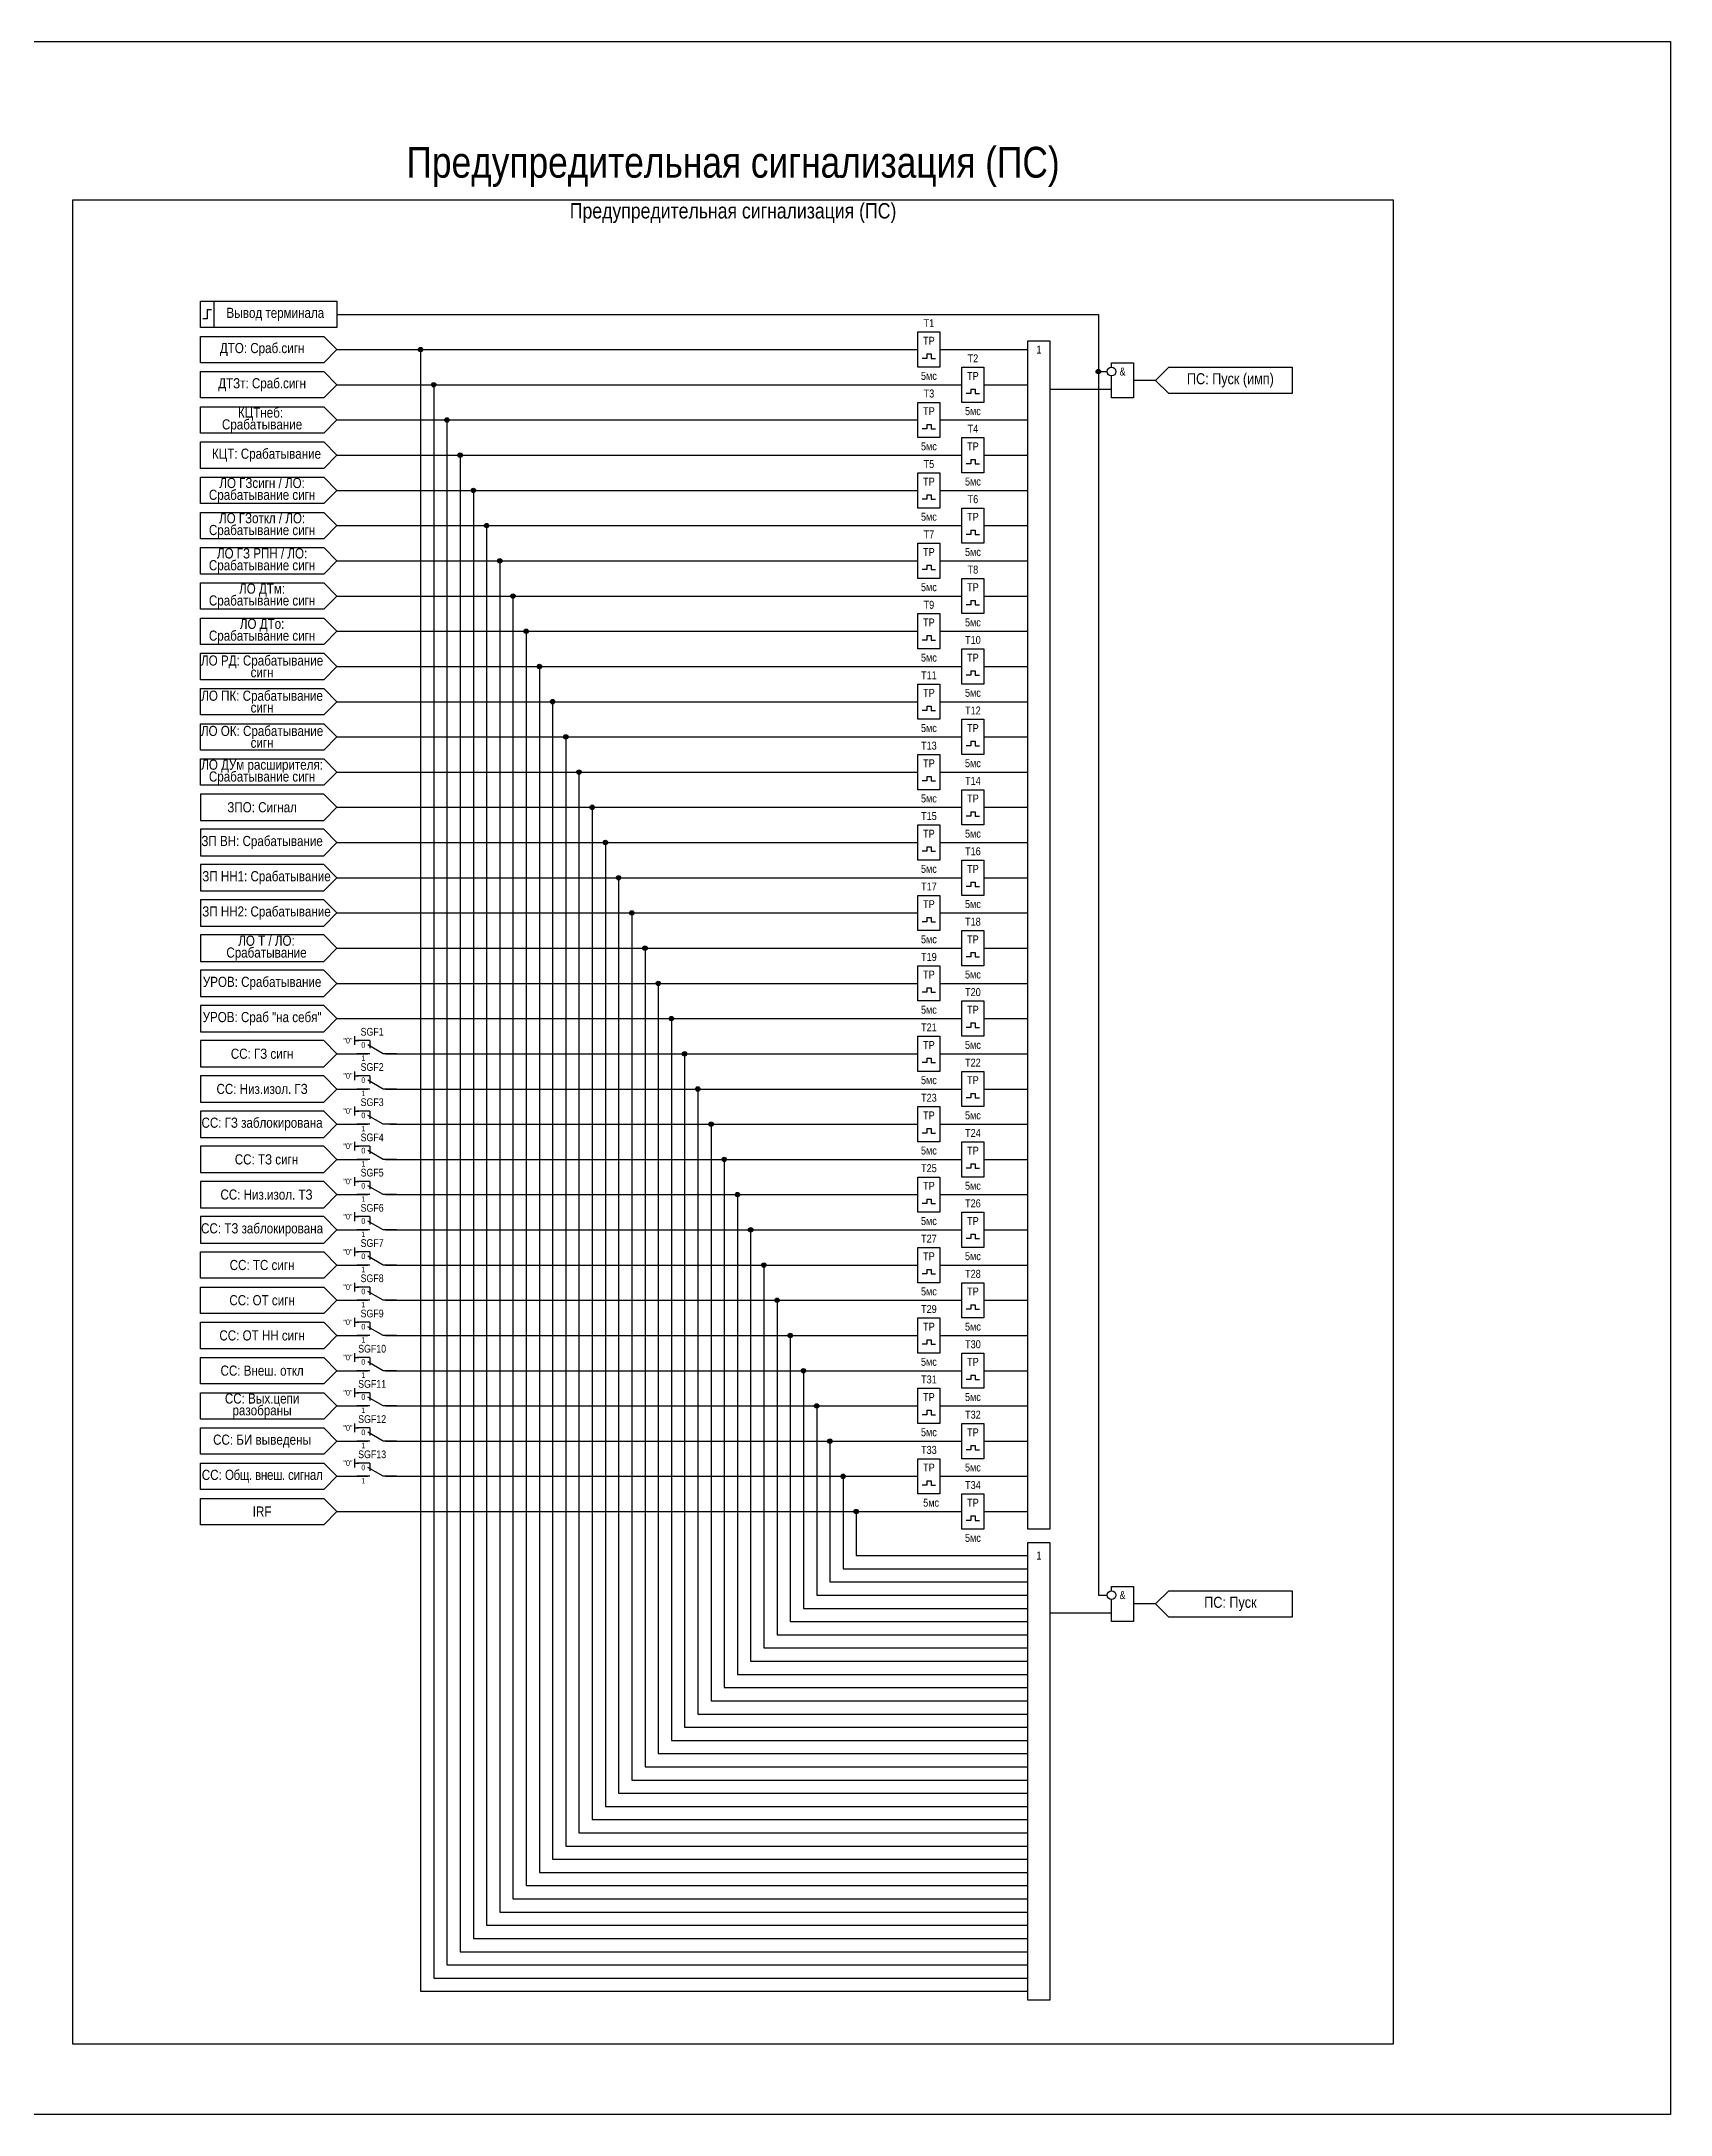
# Model space of a CAD drawing. Header units: millimetres. Extents: x 106 to 2636, y 99 to 588.
# Drawn here: x 2265.9 to 2636, y 117 to 588 of the extents above; entities that cross this region are included whole.
import ezdxf
from ezdxf.enums import TextEntityAlignment as Align

# ---------------------------------------------------------------- set-up
doc = ezdxf.new("R2010")
doc.units = ezdxf.units.MM
doc.layers.add('TEXT', color=7, linetype='Continuous', lineweight=25)
doc.layers.add('Основная', color=7, linetype='Continuous')
doc.styles.add('2.5_Gost_RD', font='ARIALN.TTF', dxfattribs={"height": 2.5})
doc.styles.add('3.5_Gost_RD', font='ARIALN.TTF', dxfattribs={"height": 3.5})
doc.styles.add('Вывод', font='ARIALN.TTF', dxfattribs={"height": 2.5})
doc.styles.add('Компонент', font='ARIALN.TTF', dxfattribs={"height": 3.5})

# ---------------------------------------------------------------- blocks, each defined once
blk = doc.blocks.new('Точка')
at = {"ltscale": 100}
h = blk.add_hatch(color=256, dxfattribs=at)
h.dxf.hatch_style = 1
edge = h.paths.add_edge_path()
edge.add_arc((0, 0), 0.5, 0, 360)
blk.add_circle((0, 0), 0.5, dxfattribs=at)
blk = doc.blocks.new('*U1033')
at = {"layer": 'Основная', "color": 0}
blk.add_line((0, 0), (7, 4), dxfattribs=at)
at = {"layer": 'Основная', "ltscale": 0.35}
blk.add_line((6, 6), (6, 2.5), dxfattribs=at)
blk = doc.blocks.new('*U1015')
at = {"layer": 'Основная', "color": 0}
for p, q in [((-3, 6), (-9, 6)), ((-3, 0), (-9, 0)), ((9, 0), (3, 0))]:
    blk.add_line(p, q, dxfattribs=at)
at = {"layer": 'Основная', "ltscale": 0.25, "xscale": -1}
blk.add_blockref('*U1033', (3, 0), dxfattribs=at)
at = {"layer": 'Основная'}
for tag, height, style, p in [('ОУ', 3.5, 'Компонент', (-2, 10)), ('В1', 2.5, 'Вывод', (-13, 6)), ('В2', 2.5, 'Вывод', (-6, 4)), ('В3', 2.5, 'Вывод', (-6, -2))]:
    blk.add_attdef(tag, text='', height=height, dxfattribs=dict(at, style=style)).set_placement(p, align=Align.MIDDLE_CENTER)

msp = doc.modelspace()

# ---------------------------------------------------------------- linework, layer by layer
at = {"ltscale": 100}
for p, q in [((2467, 516), (2466, 516)), ((2468, 516), (2469, 516)), ((2522, 514), (2519, 511)), ((2522, 514), (2550, 514)), ((2519, 511), (2514, 511)), ((2519, 511), (2522, 508)), ((2477, 508), (2476, 508)), ((2478, 508), (2479, 508)), ((2550, 508), (2522, 508)), ((2467, 500), (2466, 500)), ((2468, 500), (2469, 500)), ((2477, 492), (2476, 492)), ((2478, 492), (2479, 492)), ((2467, 484), (2466, 484)), ((2468, 484), (2469, 484)), ((2477, 476), (2476, 476)), ((2478, 476), (2479, 476)), ((2467, 468), (2466, 468)), ((2468, 468), (2469, 468)), ((2477, 460), (2476, 460)), ((2478, 460), (2479, 460)), ((2467, 452), (2466, 452)), ((2468, 452), (2469, 452)), ((2477, 444), (2476, 444)), ((2478, 444), (2479, 444)), ((2467, 436), (2466, 436)), ((2468, 436), (2469, 436)), ((2477, 428), (2476, 428)), ((2478, 428), (2479, 428)), ((2467, 420), (2466, 420)), ((2468, 420), (2469, 420)), ((2477, 412), (2476, 412)), ((2478, 412), (2479, 412)), ((2467, 404), (2466, 404)), ((2468, 404), (2469, 404)), ((2477, 396), (2476, 396)), ((2478, 396), (2479, 396)), ((2467, 388), (2466, 388)), ((2468, 388), (2469, 388)), ((2477, 380), (2476, 380)), ((2478, 380), (2479, 380)), ((2467, 372), (2466, 372)), ((2468, 372), (2469, 372)), ((2477, 364), (2476, 364)), ((2478, 364), (2479, 364)), ((2337, 362), (2337, 360)), ((2337, 361), (2338, 361)), ((2337, 354), (2337, 352)), ((2467, 356), (2466, 356)), ((2468, 356), (2469, 356)), ((2337, 353), (2338, 353)), ((2337, 346), (2337, 344)), ((2337, 345), (2338, 345)), ((2477, 348), (2476, 348)), ((2478, 348), (2479, 348)), ((2467, 340), (2466, 340)), ((2468, 340), (2469, 340)), ((2337, 338), (2337, 336)), ((2337, 337), (2338, 337)), ((2337, 330), (2337, 328)), ((2477, 332), (2476, 332)), ((2478, 332), (2479, 332)), ((2337, 329), (2338, 329)), ((2337, 322), (2337, 320)), ((2337, 321), (2338, 321)), ((2467, 324), (2466, 324)), ((2468, 324), (2469, 324)), ((2477, 316), (2476, 316)), ((2478, 316), (2479, 316)), ((2337, 314), (2337, 312)), ((2337, 313), (2338, 313)), ((2467, 308), (2466, 308)), ((2468, 308), (2469, 308)), ((2337, 306), (2337, 304)), ((2337, 305), (2338, 305)), ((2337, 298), (2337, 296)), ((2337, 297), (2338, 297)), ((2477, 300), (2476, 300)), ((2478, 300), (2479, 300)), ((2337, 290), (2337, 288)), ((2337, 289), (2338, 289)), ((2467, 292), (2466, 292)), ((2468, 292), (2469, 292)), ((2477, 284), (2476, 284)), ((2478, 284), (2479, 284)), ((2337, 282), (2337, 280)), ((2337, 281), (2338, 281)), ((2337, 274), (2337, 272)), ((2467, 276), (2466, 276)), ((2468, 276), (2469, 276)), ((2337, 273), (2338, 273)), ((2337, 266), (2337, 264)), ((2337, 265), (2338, 265)), ((2477, 268), (2476, 268)), ((2478, 268), (2479, 268)), ((2467, 260), (2466, 260)), ((2468, 260), (2469, 260)), ((2477, 252), (2476, 252)), ((2478, 252), (2479, 252)), ((2522, 236), (2519, 233)), ((2522, 236), (2550, 236)), ((2519, 233), (2514, 233)), ((2519, 233), (2522, 230)), ((2550, 230), (2522, 230))]:
    msp.add_line(p, q, dxfattribs=at)
at = {"color": 6, "ltscale": 100}
msp.add_lwpolyline([(1582, 588), (2636, 588), (2636, 117), (1582, 117)], close=True, dxfattribs=at)
at = {"color": 3, "ltscale": 100}
msp.add_lwpolyline([(2273, 552), (2573, 552), (2573, 133), (2273, 133)], close=True, dxfattribs=at)
at = {"ltscale": 100}
for points in [[(2302, 529), (2305, 529), (2305, 523), (2302, 523)], [(2302, 529), (2333, 529), (2333, 523), (2302, 523)], [(2465, 522), (2470, 522), (2470, 514), (2465, 514)], [(2490, 520), (2495, 520), (2495, 250), (2490, 250)], [(2475, 514), (2480, 514), (2480, 506), (2475, 506)], [(2465, 506), (2470, 506), (2470, 498), (2465, 498)], [(2475, 498), (2480, 498), (2480, 490), (2475, 490)], [(2465, 490), (2470, 490), (2470, 482), (2465, 482)], [(2475, 482), (2480, 482), (2480, 474), (2475, 474)], [(2465, 474), (2470, 474), (2470, 466), (2465, 466)], [(2475, 466), (2480, 466), (2480, 458), (2475, 458)], [(2465, 458), (2470, 458), (2470, 450), (2465, 450)], [(2475, 450), (2480, 450), (2480, 442), (2475, 442)], [(2465, 442), (2470, 442), (2470, 434), (2465, 434)], [(2475, 434), (2480, 434), (2480, 426), (2475, 426)], [(2465, 426), (2470, 426), (2470, 418), (2465, 418)], [(2475, 418), (2480, 418), (2480, 410), (2475, 410)], [(2465, 410), (2470, 410), (2470, 402), (2465, 402)], [(2475, 402), (2480, 402), (2480, 394), (2475, 394)], [(2465, 394), (2470, 394), (2470, 386), (2465, 386)], [(2475, 386), (2480, 386), (2480, 378), (2475, 378)], [(2465, 378), (2470, 378), (2470, 370), (2465, 370)], [(2475, 370), (2480, 370), (2480, 362), (2475, 362)], [(2465, 362), (2470, 362), (2470, 354), (2465, 354)], [(2475, 354), (2480, 354), (2480, 346), (2475, 346)], [(2465, 346), (2470, 346), (2470, 338), (2465, 338)], [(2475, 338), (2480, 338), (2480, 330), (2475, 330)], [(2465, 330), (2470, 330), (2470, 322), (2465, 322)], [(2475, 322), (2480, 322), (2480, 314), (2475, 314)], [(2465, 314), (2470, 314), (2470, 306), (2465, 306)], [(2475, 306), (2480, 306), (2480, 298), (2475, 298)], [(2465, 298), (2470, 298), (2470, 290), (2465, 290)], [(2475, 290), (2480, 290), (2480, 282), (2475, 282)], [(2465, 282), (2470, 282), (2470, 274), (2465, 274)], [(2475, 274), (2480, 274), (2480, 266), (2475, 266)], [(2465, 266), (2470, 266), (2470, 258), (2465, 258)], [(2475, 258), (2480, 258), (2480, 250), (2475, 250)], [(2490, 247), (2495, 247), (2495, 143), (2490, 143)]]:
    msp.add_lwpolyline(points, close=True, dxfattribs=at)
at = {"lineweight": 30, "ltscale": 100}
msp.add_lwpolyline([(2304.5, 527), (2303.5, 527), (2303.5, 525), (2302.5, 525)], dxfattribs=at)
at = {"ltscale": 100}
for points in [[(2333, 526), (2506, 526), (2506, 513), (2508, 513)], [(2333, 526), (2506, 526), (2506, 235), (2508, 235)], [(2302, 521), (2330, 521), (2333, 518), (2330, 515), (2302, 515), (2302, 521)], [(2333, 518), (2352, 518), (2352, 145), (2490, 145)], [(2333, 518), (2465, 518)], [(2467, 517), (2467, 516)], [(2467, 517), (2468, 517)], [(2468, 517), (2468, 516)], [(2470, 518), (2490, 518)], [(2509, 514), (2509, 515), (2514, 515), (2514, 507), (2509, 507), (2509, 512)], [(2519, 511), (2522, 514), (2550, 514), (2550, 508), (2522, 508), (2519, 511)], [(2302, 513), (2330, 513), (2333, 510), (2330, 507), (2302, 507), (2302, 513)], [(2333, 510), (2355, 510), (2355, 148), (2490, 148)], [(2333, 510), (2475, 510)], [(2477, 509), (2477, 508)], [(2477, 509), (2478, 509)], [(2478, 509), (2478, 508)], [(2480, 510), (2490, 510)], [(2495, 509), (2509, 509)], [(2302, 505), (2330, 505), (2333, 502), (2330, 499), (2302, 499), (2302, 505)], [(2333, 502), (2358, 502), (2358, 151), (2490, 151)], [(2333, 502), (2465, 502)], [(2467, 501), (2467, 500)], [(2467, 501), (2468, 501)], [(2468, 501), (2468, 500)], [(2470, 502), (2490, 502)], [(2302, 497), (2330, 497), (2333, 494), (2330, 491), (2302, 491), (2302, 497)], [(2333, 494), (2361, 494), (2361, 154), (2490, 154)], [(2333, 494), (2475, 494)], [(2477, 493), (2477, 492)], [(2477, 493), (2478, 493)], [(2478, 493), (2478, 492)], [(2480, 494), (2490, 494)], [(2302, 489), (2330, 489), (2333, 486), (2330, 483), (2302, 483), (2302, 489)], [(2333, 486), (2364, 486), (2364, 157), (2490, 157)], [(2333, 486), (2465, 486)], [(2470, 486), (2490, 486)], [(2302, 481), (2330, 481), (2333, 478), (2330, 475), (2302, 475), (2302, 481)], [(2467, 485), (2467, 484)], [(2467, 485), (2468, 485)], [(2468, 485), (2468, 484)], [(2333, 478), (2367, 478), (2367, 160), (2490, 160)], [(2333, 478), (2475, 478)], [(2477, 477), (2477, 476)], [(2477, 477), (2478, 477)], [(2478, 477), (2478, 476)], [(2480, 478), (2490, 478)], [(2302, 473), (2330, 473), (2333, 470), (2330, 467), (2302, 467), (2302, 473)], [(2333, 470), (2370, 470), (2370, 163), (2490, 163)], [(2333, 470), (2465, 470)], [(2467, 469), (2467, 468)], [(2467, 469), (2468, 469)], [(2468, 469), (2468, 468)], [(2470, 470), (2490, 470)], [(2302, 465), (2330, 465), (2333, 462), (2330, 459), (2302, 459), (2302, 465)], [(2333, 462), (2373, 462), (2373, 166), (2490, 166)], [(2333, 462), (2475, 462)], [(2480, 462), (2490, 462)], [(2302, 457), (2330, 457), (2333, 454), (2330, 451), (2302, 451), (2302, 457)], [(2477, 461), (2477, 460)], [(2477, 461), (2478, 461)], [(2478, 461), (2478, 460)], [(2333, 454), (2376, 454), (2376, 169), (2490, 169)], [(2333, 454), (2465, 454)], [(2467, 453), (2467, 452)], [(2467, 453), (2468, 453)], [(2468, 453), (2468, 452)], [(2470, 454), (2490, 454)], [(2302, 449), (2330, 449), (2333, 446), (2330, 443), (2302, 443), (2302, 449)], [(2333, 446), (2379, 446), (2379, 172), (2490, 172)], [(2333, 446), (2475, 446)], [(2477, 445), (2477, 444)], [(2477, 445), (2478, 445)], [(2478, 445), (2478, 444)], [(2480, 446), (2490, 446)], [(2302, 441), (2330, 441), (2333, 438), (2330, 435), (2302, 435), (2302, 441)], [(2333, 438), (2382, 438), (2382, 175), (2490, 175)], [(2333, 438), (2465, 438)], [(2467, 437), (2467, 436)], [(2467, 437), (2468, 437)], [(2468, 437), (2468, 436)], [(2470, 438), (2490, 438)], [(2302, 433), (2330, 433), (2333, 430), (2330, 427), (2302, 427), (2302, 433)], [(2333, 430), (2385, 430), (2385, 178), (2490, 178)], [(2333, 430), (2475, 430)], [(2477, 429), (2477, 428)], [(2477, 429), (2478, 429)], [(2478, 429), (2478, 428)], [(2480, 430), (2490, 430)], [(2302, 425), (2330, 425), (2333, 422), (2330, 419), (2302, 419), (2302, 425)], [(2333, 422), (2388, 422), (2388, 181), (2490, 181)], [(2333, 422), (2465, 422)], [(2467, 421), (2467, 420)], [(2467, 421), (2468, 421)], [(2468, 421), (2468, 420)], [(2470, 422), (2490, 422)], [(2333, 414), (2330, 417), (2302, 417), (2302, 411), (2330, 411), (2333, 414)], [(2333, 414), (2391, 414), (2391, 184), (2490, 184)], [(2333, 414), (2475, 414)], [(2477, 413), (2477, 412)], [(2477, 413), (2478, 413)], [(2478, 413), (2478, 412)], [(2480, 414), (2490, 414)], [(2333, 406), (2330, 409), (2302, 409), (2302, 403), (2330, 403), (2333, 406)], [(2333, 406), (2394, 406), (2394, 187), (2490, 187)], [(2333, 406), (2465, 406)], [(2470, 406), (2490, 406)], [(2333, 398), (2330, 401), (2302, 401), (2302, 395), (2330, 395), (2333, 398)], [(2467, 405), (2467, 404)], [(2467, 405), (2468, 405)], [(2468, 405), (2468, 404)], [(2333, 398), (2397, 398), (2397, 190), (2490, 190)], [(2333, 398), (2475, 398)], [(2477, 397), (2477, 396)], [(2477, 397), (2478, 397)], [(2478, 397), (2478, 396)], [(2480, 398), (2490, 398)], [(2333, 390), (2330, 393), (2302, 393), (2302, 387), (2330, 387), (2333, 390)], [(2333, 390), (2400, 390), (2400, 193), (2490, 193)], [(2333, 390), (2465, 390)], [(2467, 389), (2467, 388)], [(2467, 389), (2468, 389)], [(2468, 389), (2468, 388)], [(2470, 390), (2490, 390)], [(2333, 382), (2330, 385), (2302, 385), (2302, 379), (2330, 379), (2333, 382)], [(2333, 382), (2403, 382), (2403, 196), (2490, 196)], [(2333, 382), (2475, 382)], [(2480, 382), (2490, 382)], [(2333, 374), (2330, 377), (2302, 377), (2302, 371), (2330, 371), (2333, 374)], [(2477, 381), (2477, 380)], [(2477, 381), (2478, 381)], [(2478, 381), (2478, 380)], [(2333, 374), (2406, 374), (2406, 199), (2490, 199)], [(2333, 374), (2465, 374)], [(2467, 373), (2467, 372)], [(2467, 373), (2468, 373)], [(2468, 373), (2468, 372)], [(2470, 374), (2490, 374)], [(2333, 366), (2330, 369), (2302, 369), (2302, 363), (2330, 363), (2333, 366)], [(2333, 366), (2409, 366), (2409, 202), (2490, 202)], [(2333, 366), (2475, 366)], [(2477, 365), (2477, 364)], [(2477, 365), (2478, 365)], [(2478, 365), (2478, 364)], [(2480, 366), (2490, 366)], [(2333, 358), (2330, 361), (2302, 361), (2302, 355), (2330, 355), (2333, 358)], [(2333, 358), (2340, 358)], [(2344, 358), (2412, 358), (2412, 205), (2490, 205)], [(2344, 358), (2465, 358)], [(2470, 358), (2490, 358)], [(2467, 357), (2467, 356)], [(2467, 357), (2468, 357)], [(2468, 357), (2468, 356)], [(2333, 350), (2330, 353), (2302, 353), (2302, 347), (2330, 347), (2333, 350)], [(2333, 350), (2340, 350)], [(2344, 350), (2415, 350), (2415, 208), (2490, 208)], [(2347, 350), (2475, 350)], [(2477, 349), (2477, 348)], [(2477, 349), (2478, 349)], [(2478, 349), (2478, 348)], [(2480, 350), (2490, 350)], [(2333, 342), (2330, 345), (2302, 345), (2302, 339), (2330, 339), (2333, 342)], [(2333, 342), (2340, 342)], [(2345, 342), (2465, 342)], [(2346, 342), (2418, 342), (2418, 211), (2490, 211)], [(2467, 341), (2467, 340)], [(2467, 341), (2468, 341)], [(2468, 341), (2468, 340)], [(2470, 342), (2490, 342)], [(2333, 334), (2330, 337), (2302, 337), (2302, 331), (2330, 331), (2333, 334)], [(2333, 334), (2340, 334)], [(2344, 334), (2421, 334), (2421, 214), (2490, 214)], [(2344, 334), (2475, 334)], [(2477, 333), (2477, 332)], [(2477, 333), (2478, 333)], [(2478, 333), (2478, 332)], [(2480, 334), (2490, 334)], [(2333, 326), (2330, 329), (2302, 329), (2302, 323), (2330, 323), (2333, 326)], [(2333, 326), (2340, 326)], [(2344, 326), (2424, 326), (2424, 217), (2490, 217)], [(2344, 326), (2465, 326)], [(2467, 325), (2467, 324)], [(2467, 325), (2468, 325)], [(2468, 325), (2468, 324)], [(2470, 326), (2490, 326)], [(2333, 318), (2330, 321), (2302, 321), (2302, 315), (2330, 315), (2333, 318)], [(2333, 318), (2340, 318)], [(2344, 318), (2427, 318), (2427, 220), (2490, 220)], [(2344, 318), (2475, 318)], [(2477, 317), (2477, 316)], [(2477, 317), (2478, 317)], [(2478, 317), (2478, 316)], [(2480, 318), (2490, 318)], [(2302, 313), (2330, 313), (2333, 310), (2330, 307), (2302, 307), (2302, 313)], [(2333, 310), (2340, 310)], [(2344, 310), (2430, 310), (2430, 223), (2490, 223)], [(2344, 310), (2465, 310)], [(2467, 309), (2467, 308)], [(2467, 309), (2468, 309)], [(2468, 309), (2468, 308)], [(2470, 310), (2490, 310)], [(2302, 305), (2330, 305), (2333, 302), (2330, 299), (2302, 299), (2302, 305)], [(2333, 302), (2340, 302)], [(2344, 302), (2433, 302), (2433, 226), (2490, 226)], [(2344, 302), (2475, 302)], [(2480, 302), (2490, 302)], [(2302, 297), (2330, 297), (2333, 294), (2330, 291), (2302, 291), (2302, 297)], [(2477, 301), (2477, 300)], [(2477, 301), (2478, 301)], [(2478, 301), (2478, 300)], [(2333, 294), (2340, 294)], [(2344, 294), (2436, 294), (2436, 229), (2490, 229)], [(2344, 294), (2465, 294)], [(2467, 293), (2467, 292)], [(2467, 293), (2468, 293)], [(2468, 293), (2468, 292)], [(2470, 294), (2490, 294)], [(2302, 289), (2330, 289), (2333, 286), (2330, 283), (2302, 283), (2302, 289)], [(2333, 286), (2340, 286)], [(2344, 286), (2439, 286), (2439, 232), (2490, 232)], [(2344, 286), (2475, 286)], [(2477, 285), (2477, 284)], [(2477, 285), (2478, 285)], [(2478, 285), (2478, 284)], [(2480, 286), (2490, 286)], [(2302, 281), (2330, 281), (2333, 278), (2330, 275), (2302, 275), (2302, 281)], [(2333, 278), (2340, 278)], [(2344, 278), (2442, 278), (2442, 235), (2490, 235)], [(2344, 278), (2465, 278)], [(2470, 278), (2490, 278)], [(2467, 277), (2467, 276)], [(2467, 277), (2468, 277)], [(2468, 277), (2468, 276)], [(2302, 273), (2330, 273), (2333, 270), (2330, 267), (2302, 267), (2302, 273)], [(2333, 270), (2340, 270)], [(2344, 270), (2445, 270), (2445, 238), (2490, 238)], [(2344, 270), (2475, 270)], [(2477, 269), (2477, 268)], [(2477, 269), (2478, 269)], [(2478, 269), (2478, 268)], [(2480, 270), (2490, 270)], [(2302, 265), (2330, 265), (2333, 262), (2330, 259), (2302, 259), (2302, 265)], [(2333, 262), (2340, 262)], [(2344, 262), (2448, 262), (2448, 241), (2490, 241)], [(2344, 262), (2465, 262)], [(2467, 261), (2467, 260)], [(2467, 261), (2468, 261)], [(2468, 261), (2468, 260)], [(2470, 262), (2490, 262)], [(2302, 257), (2330, 257), (2333, 254), (2330, 251), (2302, 251), (2302, 257)], [(2333, 254), (2475, 254)], [(2451, 254), (2451, 244), (2490, 244)], [(2477, 253), (2477, 252)], [(2477, 253), (2478, 253)], [(2478, 253), (2478, 252)], [(2480, 254), (2490, 254)], [(2509, 236), (2509, 237), (2514, 237), (2514, 229), (2509, 229), (2509, 234)], [(2519, 233), (2522, 236), (2550, 236), (2550, 230), (2522, 230), (2519, 233)], [(2495, 231), (2509, 231)]]:
    msp.add_lwpolyline(points, dxfattribs=at)
for centre in [(2509, 513), (2509, 235)]:
    msp.add_circle(centre, 1, dxfattribs=at)

# ---------------------------------------------------------------- block references
for p in [(2352, 518), (2506, 513), (2355, 510), (2358, 502), (2361, 494), (2364, 486), (2367, 478), (2370, 470), (2373, 462), (2376, 454), (2379, 446), (2382, 438), (2385, 430), (2388, 422), (2391, 414), (2394, 406), (2397, 398), (2400, 390), (2403, 382), (2406, 374), (2409, 366), (2412, 358), (2415, 350), (2418, 342), (2421, 334), (2424, 326), (2427, 318), (2430, 310), (2433, 302), (2436, 294), (2439, 286), (2442, 278), (2445, 270), (2448, 262), (2451, 254)]:
    msp.add_blockref('Точка', p, dxfattribs=at)
at = {"layer": 'Основная', "ltscale": 0.25, "xscale": 0.5, "yscale": 0.5, "zscale": 0.5}
for p, values in [((2342, 358), {'ОУ': 'SGF1', 'В1': '"0"', 'В2': '0', 'В3': '1'}), ((2342, 350), {'ОУ': 'SGF2', 'В1': '"0"', 'В2': '0', 'В3': '1'}), ((2342, 342), {'ОУ': 'SGF3', 'В1': '"0"', 'В2': '0', 'В3': '1'}), ((2342, 334), {'ОУ': 'SGF4', 'В1': '"0"', 'В2': '0', 'В3': '1'}), ((2342, 326), {'ОУ': 'SGF5', 'В1': '"0"', 'В2': '0', 'В3': '1'}), ((2342, 318), {'ОУ': 'SGF6', 'В1': '"0"', 'В2': '0', 'В3': '1'}), ((2342, 310), {'ОУ': 'SGF7', 'В1': '"0"', 'В2': '0', 'В3': '1'}), ((2342, 302), {'ОУ': 'SGF8', 'В1': '"0"', 'В2': '0', 'В3': '1'}), ((2342, 294), {'ОУ': 'SGF9', 'В1': '"0"', 'В2': '0', 'В3': '1'}), ((2342, 286), {'ОУ': 'SGF10', 'В1': '"0"', 'В2': '0', 'В3': '1'}), ((2342, 278), {'ОУ': 'SGF11', 'В1': '"0"', 'В2': '0', 'В3': '1'}), ((2342, 270), {'ОУ': 'SGF12', 'В1': '"0"', 'В2': '0', 'В3': '1'}), ((2342, 262), {'ОУ': 'SGF13', 'В1': '"0"', 'В2': '0', 'В3': '1'})]:
    msp.add_blockref('*U1015', p, dxfattribs=at).add_auto_attribs(values)

# ---------------------------------------------------------------- texts
at = {"color": 30, "ltscale": 100, "attachment_point": 5, "style": '3.5_Gost_RD'}
for s, insert, char_height, width in [('{\\C3;Предупредительная сигнализация (ПС)}', (2423, 559.5), 7, 300), ('Предупредительная сигнализация (ПС)', (2423, 549), 3.5, 290)]:
    msp.add_mtext(s, dxfattribs=dict(at, insert=insert, char_height=char_height, width=width))
at = {"ltscale": 100, "attachment_point": 5, "style": '2.5_Gost_RD'}
for s, insert, char_height, width in [('T1', (2467.5, 524), 1.8, 5), ('TP', (2467.5, 520), 1.8, 5), ('1', (2492.5, 518), 1.8, 5), ('T2', (2477.5, 516), 1.8, 5), ('&', (2511.5, 513), 1.8, 5), ('5мс', (2467.5, 512), 1.8, 5), ('T3', (2467.5, 508), 1.8, 5), ('TP', (2477.5, 512), 1.8, 5), ('\\pxsm0.7;ПС: Пуск (имп)', (2536, 511), 2.5, 28), ('TP', (2467.5, 504), 1.8, 5), ('5мс', (2477.5, 504), 1.8, 5), ('T4', (2477.5, 500), 1.8, 5), ('5мс', (2467.5, 496), 1.8, 5), ('TP', (2477.5, 496), 1.8, 5), ('T5', (2467.5, 492), 1.8, 5), ('\\pxsm0.7;ЛО ГЗсигн / ЛО: Срабатывание сигн', (2316, 486), 2.3, 28), ('TP', (2467.5, 488), 1.8, 5), ('5мс', (2477.5, 488), 1.8, 5), ('\\pxsm0.7;ЛО ГЗоткл / ЛО: Срабатывание сигн', (2316, 478), 2.3, 28), ('5мс', (2467.5, 480), 1.8, 5), ('TP', (2477.5, 480), 1.8, 5), ('T6', (2477.5, 484), 1.8, 5), ('T7', (2467.5, 476), 1.8, 5), ('\\pxsm0.7;ЛО ГЗ РПН / ЛО: Срабатывание сигн', (2316, 470), 2.3, 28), ('TP', (2467.5, 472), 1.8, 5), ('5мс', (2477.5, 472), 1.8, 5), ('T8', (2477.5, 468), 1.8, 5), ('\\pxsm0.7;ЛО ДТм: Срабатывание сигн', (2316, 462), 2.3, 28), ('5мс', (2467.5, 464), 1.8, 5), ('TP', (2477.5, 464), 1.8, 5), ('\\pxsm0.7;ЛО ДТо: Срабатывание сигн', (2316, 454), 2.3, 28), ('TP', (2467.5, 456), 1.8, 5), ('T9', (2467.5, 460), 1.8, 5), ('5мс', (2477.5, 456), 1.8, 5), ('T10', (2477.5, 452), 1.8, 5), ('\\pxsm0.7;ЛО РД: Срабатывание сигн', (2316, 446), 2.3, 28), ('5мс', (2467.5, 448), 1.8, 5), ('TP', (2477.5, 448), 1.8, 5), ('T11', (2467.5, 444), 1.8, 5), ('\\pxsm0.7;ЛО ПК: Срабатывание сигн', (2316, 438), 2.3, 28), ('TP', (2467.5, 440), 1.8, 5), ('5мс', (2477.5, 440), 1.8, 5), ('T12', (2477.5, 436), 1.8, 5), ('\\pxsm0.7;ЛО ОК: Срабатывание сигн', (2316, 430), 2.3, 28), ('T13', (2467.5, 428), 1.8, 5), ('5мс', (2467.5, 432), 1.8, 5), ('TP', (2477.5, 432), 1.8, 5), ('\\pxsm0.7;ЛО ДУм расширителя: Срабатывание сигн', (2316, 422), 2.3, 28), ('TP', (2467.5, 424), 1.8, 5), ('5мс', (2477.5, 424), 1.8, 5), ('T14', (2477.5, 420), 1.8, 5), ('5мс', (2467.5, 416), 1.8, 5), ('TP', (2477.5, 416), 1.8, 5), ('T15', (2467.5, 412), 1.8, 5), ('\\pxsm0.7;ЗП ВН: Срабатывание ', (2316, 406), 2.3, 28), ('TP', (2467.5, 408), 1.8, 5), ('5мс', (2477.5, 408), 1.8, 5), ('5мс', (2467.5, 400), 1.8, 5), ('T16', (2477.5, 404), 1.8, 5), ('TP', (2477.5, 400), 1.8, 5), ('\\pxsm0.7;ЗП НН1: Срабатывание', (2317, 398), 2.3, 27.933), ('T17', (2467.5, 396), 1.8, 5), ('\\pxsm0.7;ЗП НН2: Срабатывание', (2317, 390), 2.3, 27.933), ('TP', (2467.5, 392), 1.8, 5), ('5мс', (2477.5, 392), 1.8, 5), ('T18', (2477.5, 388), 1.8, 5), ('5мс', (2467.5, 384), 1.8, 5), ('TP', (2477.5, 384), 1.8, 5), ('T19', (2467.5, 380), 1.8, 5), ('TP', (2467.5, 376), 1.8, 5), ('5мс', (2477.5, 376), 1.8, 5), ('T20', (2477.5, 372), 1.8, 5), ('5мс', (2467.5, 368), 1.8, 5), ('TP', (2477.5, 368), 1.8, 5), ('T21', (2467.5, 364), 1.8, 5), ('TP', (2467.5, 360), 1.8, 5), ('5мс', (2477.5, 360), 1.8, 5), ('T22', (2477.5, 356), 1.8, 5), ('T23', (2467.5, 348), 1.8, 5), ('5мс', (2467.5, 352), 1.8, 5), ('TP', (2477.5, 352), 1.8, 5), ('TP', (2467.5, 344), 1.8, 5), ('5мс', (2477.5, 344), 1.8, 5), ('T24', (2477.5, 340), 1.8, 5), ('5мс', (2467.5, 336), 1.8, 5), ('TP', (2477.5, 336), 1.8, 5), ('T25', (2467.5, 332), 1.8, 5), ('TP', (2467.5, 328), 1.8, 5), ('5мс', (2477.5, 328), 1.8, 5), ('5мс', (2467.5, 320), 1.8, 5), ('T26', (2477.5, 324), 1.8, 5), ('TP', (2477.5, 320), 1.8, 5), ('T27', (2467.5, 316), 1.8, 5), ('\\pxsm0.7;СС: ТС сигн', (2316, 310), 2.3, 28), ('TP', (2467.5, 312), 1.8, 5), ('5мс', (2477.5, 312), 1.8, 5), ('T28', (2477.5, 308), 1.8, 5), ('\\pxsm0.7;СС: ОТ сигн', (2316, 302), 2.3, 28), ('5мс', (2467.5, 304), 1.8, 5), ('TP', (2477.5, 304), 1.8, 5), ('T29', (2467.5, 300), 1.8, 5), ('TP', (2467.5, 296), 1.8, 5), ('5мс', (2477.5, 296), 1.8, 5), ('\\pxsm0.7;СС: ОТ НН сигн', (2316, 294), 2.3, 28), ('T30', (2477.5, 292), 1.8, 5), ('5мс', (2467.5, 288), 1.8, 5), ('TP', (2477.5, 288), 1.8, 5), ('\\pxsm0.7;СС: Внеш. откл', (2316, 286), 2.3, 28), ('T31', (2467.5, 284), 1.8, 5), ('\\pxsm0.7;СС: Вых.цепи разобраны', (2316, 278), 2.3, 28), ('TP', (2467.5, 280), 1.8, 5), ('5мс', (2477.5, 280), 1.8, 5), ('T32', (2477.5, 276), 1.8, 5), ('\\pxsm0.7;СС: БИ выведены', (2316, 270), 2.3, 28), ('T33', (2467.5, 268), 1.8, 5), ('5мс', (2467.5, 272), 1.8, 5), ('TP', (2477.5, 272), 1.8, 5), ('TP', (2467.5, 264), 1.8, 5), ('5мс', (2477.5, 264), 1.8, 5), ('T34', (2477.5, 260), 1.8, 5), ('5мс', (2468, 256), 1.8, 5), ('TP', (2477.5, 256), 1.8, 5), ('5мс', (2477.5, 248), 1.8, 5), ('1', (2492.5, 244), 1.8, 5), ('&', (2511.5, 235), 1.8, 5), ('\\pxsm0.7;ПС: Пуск', (2536, 233), 2.5, 28)]:
    msp.add_mtext(s, dxfattribs=dict(at, insert=insert, char_height=char_height, width=width))
at = {"color": 0, "ltscale": 100, "char_height": 2.3, "width": 28, "attachment_point": 5, "style": '2.5_Gost_RD'}
for s, insert in [('\\pxsm0.7;{\\C256;ЗПО: Сигнал}', (2316, 414)), ('{\\C256;УРОВ: Срабатывание}', (2316, 374)), ('\\pxsm0.7;{\\C256;УРОВ: Сраб "на себя"}', (2316, 366))]:
    msp.add_mtext(s, dxfattribs=dict(at, insert=insert))
at = {"layer": 'TEXT', "ltscale": 100, "char_height": 2.3, "width": 28, "attachment_point": 5, "style": '2.5_Gost_RD'}
for s, insert in [('\\pxsm0.7;Вывод терминала', (2319, 526)), ('\\pxsm0.7;ЛО Т / ЛО: Срабатывание', (2317, 382)), ('\\pxsm0.7;СС: {\\T0.95;Общ. внеш. сигнал}', (2316, 262))]:
    msp.add_mtext(s, dxfattribs=dict(at, insert=insert))
at = {"layer": 'TEXT', "color": 0, "ltscale": 100, "char_height": 2.3, "width": 28, "attachment_point": 5, "style": '2.5_Gost_RD'}
for s, insert in [('\\pxsm0.7;{\\C256;СС: ГЗ сигн}', (2316, 358)), ('\\pxsm0.7;{\\C256;СС: Низ.изол. ГЗ}', (2316, 350)), ('\\pxsm0.7;{\\C256;СС: ГЗ заблокирована}', (2316, 342)), ('\\pxsm0.7;{\\C256;СС: ТЗ сигн}', (2317, 334)), ('\\pxsm0.7;{\\C256;СС: Низ.изол. ТЗ}', (2317, 326)), ('\\pxsm0.7;{\\C256;СС: ТЗ заблокирована}', (2316, 318)), ('{\\C256;IRF}', (2316, 254))]:
    msp.add_mtext(s, dxfattribs=dict(at, insert=insert))
at = {"layer": 'Основная', "color": 0, "ltscale": 100, "insert": (2316, 518), "char_height": 2.3, "width": 28, "attachment_point": 5, "style": '2.5_Gost_RD'}
msp.add_mtext('\\pxsm0.7;{\\C256;ДТО: Сраб.сигн}', dxfattribs=at)
at = {"layer": 'Основная', "ltscale": 100, "insert": (2316, 510), "char_height": 2.3, "width": 28, "attachment_point": 5, "style": '2.5_Gost_RD'}
msp.add_mtext('\\pxsm0.7;ДТЗт: Сраб.сигн', dxfattribs=at)
at = {"layer": 'Основная', "color": 1, "ltscale": 100, "char_height": 2.3, "attachment_point": 5, "style": '2.5_Gost_RD'}
for s, insert, width in [('\\pxsm0.7;{\\C256;КЦТнеб:  Срабатывание}', (2316, 502), 28), ('\\pxsm0.7;{\\C256;КЦТ: Срабатывание}', (2317, 494), 26.5083)]:
    msp.add_mtext(s, dxfattribs=dict(at, insert=insert, width=width))

doc.saveas('drawing.dxf')
